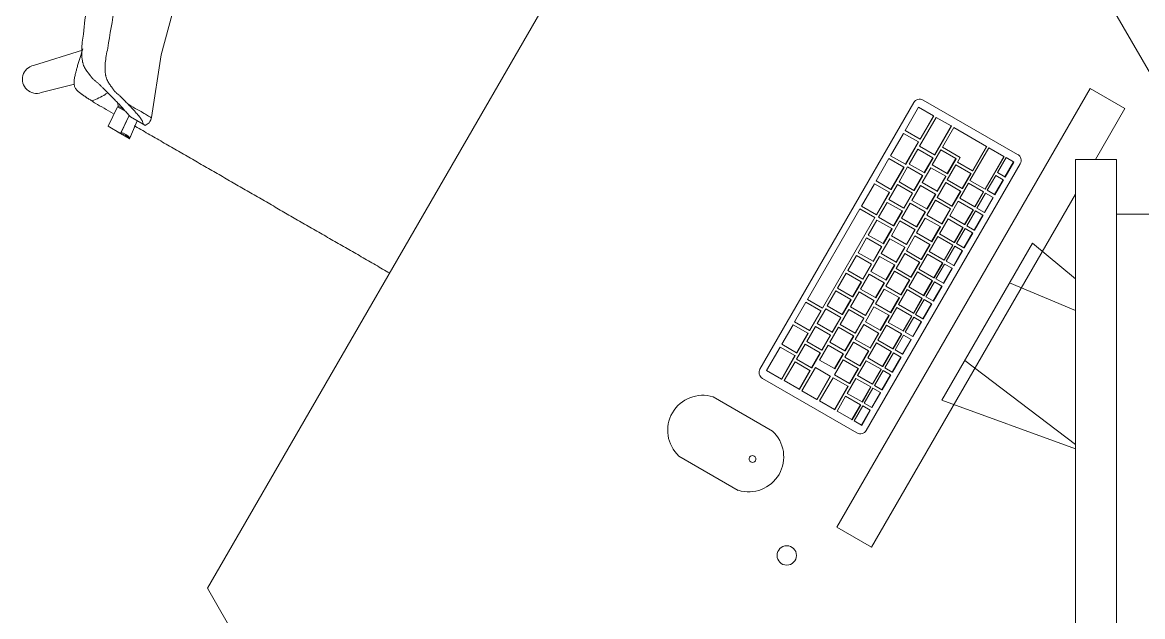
# Model space of a CAD drawing. Header units: millimetres. Extents: x 155920 to 295199, y -4084 to 97293.
# Drawn here: x 177526 to 178565, y 20695 to 21247 of the extents above; entities that cross this region are included whole.
import ezdxf

# ---------------------------------------------------------------- set-up
doc = ezdxf.new("R2010")
doc.units = ezdxf.units.MM
doc.header["$MEASUREMENT"] = 0
for name, color, linetype, lineweight in [('A-GENM', 8, 'CONTINUOUS', 9), ('E-ELEC-EQPM', 8, 'CONTINUOUS', 9), ('I-FURN', 8, 'CONTINUOUS', 9)]:
    doc.layers.add(name, color=color, linetype=linetype, lineweight=lineweight)

msp = doc.modelspace()

# ---------------------------------------------------------------- linework, layer by layer
at = {"layer": 'A-GENM'}
for p, q in [((178210.4, 20924.9), (178353.1, 21172.2)), ((178361.8, 21174.5), (178449.4, 21124)), ((178357.6, 21167.9), (178345.1, 21146.2)), ((178371.4, 21159.9), (178357.6, 21167.9)), ((178373.9, 21158.4), (178358.4, 21131.6)), ((178358.9, 21138.3), (178371.4, 21159.9)), ((178371.6, 21159.8), (178359.1, 21138.1)), ((178371.4, 21159.9), (178371.6, 21159.8)), ((178372.3, 21123.6), (178387.8, 21150.5)), ((178387.8, 21150.5), (178373.9, 21158.4)), ((178387.8, 21150.5), (178388, 21150.3)), ((178343.6, 21143.6), (178331.6, 21122.9)), ((178357.4, 21135.7), (178343.6, 21143.6)), ((178345.1, 21146.2), (178358.9, 21138.3)), ((178388, 21150.3), (178372.5, 21123.5)), ((178390.3, 21149), (178379.8, 21130.8)), ((178420.5, 21131.5), (178390.3, 21149)), ((178345.4, 21114.9), (178357.4, 21135.7)), ((178357.6, 21135.5), (178345.6, 21114.8)), ((178357.4, 21135.7), (178357.6, 21135.5)), ((178358.4, 21131.6), (178372.3, 21123.6)), ((178358.9, 21138.3), (178359.1, 21138.1)), ((178379.8, 21130.8), (178396.2, 21121.3)), ((178422.6, 21130.3), (178405.1, 21100)), ((178407.5, 21109), (178420.5, 21131.5)), ((178420.8, 21131.4), (178407.8, 21108.9)), ((178420.5, 21131.5), (178420.8, 21131.4)), ((178436.7, 21122.2), (178422.6, 21130.3)), ((178330.1, 21120.3), (178318.1, 21099.5)), ((178343.9, 21112.3), (178330.1, 21120.3)), ((178331.6, 21122.9), (178345.4, 21114.9)), ((178356.9, 21129), (178348.9, 21115.1)), ((178370.8, 21121), (178356.9, 21129)), ((178362.8, 21107.2), (178370.8, 21121)), ((178371, 21120.9), (178363, 21107)), ((178378.3, 21128.2), (178370.3, 21114.3)), ((178370.8, 21121), (178371, 21120.9)), ((178372.3, 21123.6), (178372.5, 21123.5)), ((178392.2, 21120.2), (178378.3, 21128.2)), ((178384.2, 21106.4), (178392.2, 21120.2)), ((178392.4, 21120.1), (178384.4, 21106.2)), ((178392.2, 21120.2), (178392.4, 21120.1)), ((178396.2, 21121.3), (178393.7, 21117)), ((178419.2, 21091.9), (178436.7, 21122.2)), ((178436.9, 21122.1), (178419.4, 21091.8)), ((178438.7, 21121.1), (178430.7, 21107.2)), ((178436.7, 21122.2), (178436.9, 21122.1)), ((178445.6, 21117.1), (178438.7, 21121.1)), ((178451.8, 21115.3), (178309, 20868)), ((178331.9, 21091.5), (178343.9, 21112.3)), ((178344.1, 21112.2), (178332.1, 21091.4)), ((178347.4, 21112.5), (178339.4, 21098.7)), ((178343.9, 21112.3), (178344.1, 21112.2)), ((178345.4, 21114.9), (178345.6, 21114.8)), ((178361.3, 21104.6), (178347.4, 21112.5)), ((178348.9, 21115.1), (178362.8, 21107.2)), ((178368.8, 21111.7), (178360.8, 21097.9)), ((178382.7, 21103.8), (178368.8, 21111.7)), ((178370.3, 21114.3), (178384.2, 21106.4)), ((178392.2, 21114.4), (178384.2, 21100.5)), ((178406, 21106.4), (178392.2, 21114.4)), ((178393.7, 21117), (178407.5, 21109)), ((178407.5, 21109), (178407.8, 21108.9)), ((178437.6, 21103.2), (178445.6, 21117.1)), ((178445.8, 21117), (178437.8, 21103.1)), ((178445.6, 21117.1), (178445.8, 21117)), ((178318.1, 21099.5), (178331.9, 21091.5)), ((178339.4, 21098.7), (178353.3, 21090.7)), ((178353.3, 21090.7), (178361.3, 21104.6)), ((178361.5, 21104.4), (178353.5, 21090.6)), ((178361.3, 21104.6), (178361.5, 21104.4)), ((178362.8, 21107.2), (178363, 21107)), ((178374.7, 21089.9), (178382.7, 21103.8)), ((178382.9, 21103.6), (178374.9, 21089.8)), ((178382.7, 21103.8), (178382.9, 21103.6)), ((178384.2, 21106.4), (178384.4, 21106.2)), ((178384.2, 21100.5), (178398, 21092.6)), ((178398, 21092.6), (178406, 21106.4)), ((178406.3, 21106.3), (178398.3, 21092.4)), ((178405.1, 21100), (178419.2, 21091.9)), ((178406, 21106.4), (178406.3, 21106.3)), ((178429.2, 21104.6), (178421.2, 21090.8)), ((178428.1, 21086.8), (178436.1, 21100.6)), ((178436.3, 21100.5), (178428.3, 21086.6)), ((178436.1, 21100.6), (178429.2, 21104.6)), ((178430.7, 21107.2), (178437.6, 21103.2)), ((178436.1, 21100.6), (178436.3, 21100.5)), ((178437.6, 21103.2), (178437.8, 21103.1)), ((178316.6, 21096.9), (178304.6, 21076.1)), ((178330.4, 21088.9), (178316.6, 21096.9)), ((178318.4, 21068.1), (178330.4, 21088.9)), ((178330.6, 21088.8), (178318.6, 21068)), ((178337.9, 21096.1), (178329.9, 21082.2)), ((178330.4, 21088.9), (178330.6, 21088.8)), ((178331.9, 21091.5), (178332.1, 21091.4)), ((178351.8, 21088.1), (178337.9, 21096.1)), ((178343.8, 21074.3), (178351.8, 21088.1)), ((178359.3, 21095.3), (178351.3, 21081.4)), ((178351.8, 21088.1), (178352, 21088)), ((178353.3, 21090.7), (178353.5, 21090.6)), ((178373.2, 21087.3), (178359.3, 21095.3)), ((178360.8, 21097.9), (178374.7, 21089.9)), ((178382.7, 21097.9), (178374.7, 21084.1)), ((178374.7, 21089.9), (178374.9, 21089.8)), ((178396.5, 21090), (178382.7, 21097.9)), ((178388.5, 21076.1), (178396.5, 21090)), ((178396.8, 21089.8), (178388.8, 21076)), ((178403.9, 21097.3), (178395.9, 21083.4)), ((178396.5, 21090), (178396.8, 21089.8)), ((178398, 21092.6), (178398.3, 21092.4)), ((178417.7, 21089.3), (178403.9, 21097.3)), ((178409.7, 21075.4), (178417.7, 21089.3)), ((178417.9, 21089.2), (178409.9, 21075.3)), ((178419.7, 21088.2), (178411.7, 21074.3)), ((178417.7, 21089.3), (178417.9, 21089.2)), ((178419.2, 21091.9), (178419.4, 21091.8)), ((178426.6, 21084.2), (178419.7, 21088.2)), ((178421.2, 21090.8), (178428.1, 21086.8)), ((178328.4, 21079.6), (178320.4, 21065.8)), ((178342.3, 21071.7), (178328.4, 21079.6)), ((178329.9, 21082.2), (178343.8, 21074.3)), ((178349.8, 21078.8), (178341.8, 21065)), ((178352, 21088), (178344, 21074.1)), ((178363.7, 21070.9), (178349.8, 21078.8)), ((178351.3, 21081.4), (178365.2, 21073.5)), ((178365.2, 21073.5), (178373.2, 21087.3)), ((178373.2, 21081.5), (178365.2, 21067.6)), ((178373.4, 21087.2), (178365.4, 21073.3)), ((178373.2, 21087.3), (178373.4, 21087.2)), ((178387, 21073.5), (178373.2, 21081.5)), ((178374.7, 21084.1), (178388.5, 21076.1)), ((178394.4, 21080.8), (178386.4, 21067)), ((178408.2, 21072.8), (178394.4, 21080.8)), ((178395.9, 21083.4), (178409.7, 21075.4)), ((178418.6, 21070.3), (178426.6, 21084.2)), ((178426.8, 21084), (178418.8, 21070.2)), ((178426.6, 21084.2), (178426.8, 21084)), ((178428.1, 21086.8), (178428.3, 21086.6)), ((178303.1, 21073.5), (178254.6, 20989.5)), ((178316.9, 21065.5), (178303.1, 21073.5)), ((178304.6, 21076.1), (178318.4, 21068.1)), ((178318.4, 21068.1), (178318.6, 21068)), ((178334.3, 21057.8), (178342.3, 21071.7)), ((178342.5, 21071.5), (178334.5, 21057.7)), ((178342.3, 21071.7), (178342.5, 21071.5)), ((178343.8, 21074.3), (178344, 21074.1)), ((178355.7, 21057), (178363.7, 21070.9)), ((178363.9, 21070.7), (178355.9, 21056.9)), ((178363.7, 21070.9), (178363.9, 21070.7)), ((178365.2, 21073.5), (178365.4, 21073.3)), ((178365.2, 21067.6), (178379, 21059.7)), ((178379, 21059.7), (178387, 21073.5)), ((178387.3, 21073.4), (178379.3, 21059.5)), ((178387, 21073.5), (178387.3, 21073.4)), ((178388.5, 21076.1), (178388.8, 21076)), ((178400.2, 21059), (178408.2, 21072.8)), ((178408.4, 21072.7), (178400.4, 21058.9)), ((178410.2, 21071.7), (178402.2, 21057.9)), ((178408.2, 21072.8), (178408.4, 21072.7)), ((178409.1, 21053.9), (178417.1, 21067.7)), ((178417.3, 21067.6), (178409.3, 21053.7)), ((178409.7, 21075.4), (178409.9, 21075.3)), ((178417.1, 21067.7), (178410.2, 21071.7)), ((178411.7, 21074.3), (178418.6, 21070.3)), ((178417.1, 21067.7), (178417.3, 21067.6)), ((178418.6, 21070.3), (178418.8, 21070.2)), ((178268.4, 20981.5), (178316.9, 21065.5)), ((178317.1, 21065.4), (178268.6, 20981.4)), ((178318.9, 21063.2), (178310.9, 21049.3)), ((178316.9, 21065.5), (178317.1, 21065.4)), ((178332.8, 21055.2), (178318.9, 21063.2)), ((178320.4, 21065.8), (178334.3, 21057.8)), ((178340.3, 21062.4), (178332.3, 21048.5)), ((178334.3, 21057.8), (178334.5, 21057.7)), ((178354.2, 21054.4), (178340.3, 21062.4)), ((178341.8, 21065), (178355.7, 21057)), ((178363.7, 21065), (178355.7, 21051.2)), ((178355.7, 21057), (178355.9, 21056.9)), ((178377.5, 21057.1), (178363.7, 21065)), ((178369.5, 21043.2), (178377.5, 21057.1)), ((178377.8, 21056.9), (178369.8, 21043.1)), ((178384.9, 21064.4), (178376.9, 21050.5)), ((178377.5, 21057.1), (178377.8, 21056.9)), ((178379, 21059.7), (178379.3, 21059.5)), ((178398.7, 21056.4), (178384.9, 21064.4)), ((178386.4, 21067), (178400.2, 21059)), ((178400.2, 21059), (178400.4, 21058.9)), ((178402.2, 21057.9), (178409.1, 21053.9)), ((178309.4, 21046.7), (178301.4, 21032.9)), ((178323.3, 21038.7), (178309.4, 21046.7)), ((178310.9, 21049.3), (178324.8, 21041.3)), ((178324.8, 21041.3), (178332.8, 21055.2)), ((178333, 21055.1), (178325, 21041.2)), ((178332.3, 21048.5), (178346.2, 21040.5)), ((178332.8, 21055.2), (178333, 21055.1)), ((178346.2, 21040.5), (178354.2, 21054.4)), ((178354.2, 21048.6), (178346.2, 21034.7)), ((178354.4, 21054.3), (178346.4, 21040.4)), ((178354.2, 21054.4), (178354.4, 21054.3)), ((178368, 21040.6), (178354.2, 21048.6)), ((178355.7, 21051.2), (178369.5, 21043.2)), ((178375.4, 21047.9), (178367.4, 21034.1)), ((178389.2, 21039.9), (178375.4, 21047.9)), ((178376.9, 21050.5), (178390.7, 21042.5)), ((178390.7, 21042.5), (178398.7, 21056.4)), ((178398.9, 21056.3), (178390.9, 21042.4)), ((178400.7, 21055.3), (178392.7, 21041.4)), ((178398.7, 21056.4), (178398.9, 21056.3)), ((178399.6, 21037.4), (178407.6, 21051.3)), ((178407.8, 21051.1), (178399.8, 21037.3)), ((178407.6, 21051.3), (178400.7, 21055.3)), ((178407.6, 21051.3), (178407.8, 21051.1)), ((178409.1, 21053.9), (178409.3, 21053.7)), ((178315.3, 21024.9), (178323.3, 21038.7)), ((178323.5, 21038.6), (178315.5, 21024.8)), ((178330.8, 21045.9), (178322.8, 21032.1)), ((178323.3, 21038.7), (178323.5, 21038.6)), ((178324.8, 21041.3), (178325, 21041.2)), ((178344.7, 21037.9), (178330.8, 21045.9)), ((178336.7, 21024.1), (178344.7, 21037.9)), ((178344.9, 21037.8), (178336.9, 21023.9)), ((178344.7, 21037.9), (178344.9, 21037.8)), ((178346.2, 21040.5), (178346.4, 21040.4)), ((178360, 21026.7), (178368, 21040.6)), ((178368.3, 21040.5), (178360.3, 21026.6)), ((178368, 21040.6), (178368.3, 21040.5)), ((178369.5, 21043.2), (178369.8, 21043.1)), ((178381.2, 21026.1), (178389.2, 21039.9)), ((178389.4, 21039.8), (178381.4, 21025.9)), ((178391.2, 21038.8), (178383.2, 21025)), ((178389.2, 21039.9), (178389.4, 21039.8)), ((178390.7, 21042.5), (178390.9, 21042.4)), ((178398.1, 21034.8), (178391.2, 21038.8)), ((178392.7, 21041.4), (178399.6, 21037.4)), ((178399.6, 21037.4), (178399.8, 21037.3)), ((178299.9, 21030.3), (178291.9, 21016.4)), ((178313.8, 21022.3), (178299.9, 21030.3)), ((178301.4, 21032.9), (178315.3, 21024.9)), ((178321.3, 21029.5), (178313.3, 21015.6)), ((178335.2, 21021.5), (178321.3, 21029.5)), ((178322.8, 21032.1), (178336.7, 21024.1)), ((178344.7, 21032.1), (178336.7, 21018.3)), ((178358.5, 21024.1), (178344.7, 21032.1)), ((178346.2, 21034.7), (178360, 21026.7)), ((178365.9, 21031.5), (178357.9, 21017.6)), ((178360, 21026.7), (178360.3, 21026.6)), ((178379.7, 21023.5), (178365.9, 21031.5)), ((178367.4, 21034.1), (178381.2, 21026.1)), ((178381.2, 21026.1), (178381.4, 21025.9)), ((178390.1, 21021), (178398.1, 21034.8)), ((178398.3, 21034.7), (178390.3, 21020.8)), ((178398.1, 21034.8), (178398.3, 21034.7)), ((178291.9, 21016.4), (178305.8, 21008.4)), ((178305.8, 21008.4), (178313.8, 21022.3)), ((178314, 21022.2), (178306, 21008.3)), ((178313.3, 21015.6), (178327.2, 21007.6)), ((178313.8, 21022.3), (178314, 21022.2)), ((178315.3, 21024.9), (178315.5, 21024.8)), ((178327.2, 21007.6), (178335.2, 21021.5)), ((178335.2, 21015.7), (178327.2, 21001.8)), ((178335.4, 21021.4), (178327.4, 21007.5)), ((178335.2, 21021.5), (178335.4, 21021.4)), ((178349, 21007.7), (178335.2, 21015.7)), ((178336.7, 21024.1), (178336.9, 21023.9)), ((178336.7, 21018.3), (178350.5, 21010.3)), ((178350.5, 21010.3), (178358.5, 21024.1)), ((178358.8, 21024), (178350.8, 21010.2)), ((178357.9, 21017.6), (178371.7, 21009.6)), ((178358.5, 21024.1), (178358.8, 21024)), ((178371.7, 21009.6), (178379.7, 21023.5)), ((178379.9, 21023.3), (178371.9, 21009.5)), ((178381.7, 21022.4), (178373.7, 21008.5)), ((178379.7, 21023.5), (178379.9, 21023.3)), ((178380.6, 21004.5), (178388.6, 21018.4)), ((178388.8, 21018.2), (178380.8, 21004.4)), ((178388.6, 21018.4), (178381.7, 21022.4)), ((178383.2, 21025), (178390.1, 21021)), ((178388.6, 21018.4), (178388.8, 21018.2)), ((178390.1, 21021), (178390.3, 21020.8)), ((178290.4, 21013.8), (178282.4, 21000)), ((178304.3, 21005.8), (178290.4, 21013.8)), ((178296.3, 20992), (178304.3, 21005.8)), ((178304.5, 21005.7), (178296.5, 20991.8)), ((178311.8, 21013), (178303.8, 20999.2)), ((178304.3, 21005.8), (178304.5, 21005.7)), ((178305.8, 21008.4), (178306, 21008.3)), ((178325.7, 21005), (178311.8, 21013)), ((178317.7, 20991.2), (178325.7, 21005)), ((178325.7, 21005), (178325.9, 21004.9)), ((178327.2, 21007.6), (178327.4, 21007.5)), ((178341, 20993.8), (178349, 21007.7)), ((178349.3, 21007.6), (178341.3, 20993.7)), ((178356.4, 21015), (178348.4, 21001.2)), ((178349, 21007.7), (178349.3, 21007.6)), ((178350.5, 21010.3), (178350.8, 21010.2)), ((178370.2, 21007), (178356.4, 21015)), ((178362.2, 20993.2), (178370.2, 21007)), ((178370.4, 21006.9), (178362.4, 20993)), ((178372.2, 21005.9), (178364.2, 20992)), ((178370.2, 21007), (178370.4, 21006.9)), ((178371.7, 21009.6), (178371.9, 21009.5)), ((178379.1, 21001.9), (178372.2, 21005.9)), ((178373.7, 21008.5), (178380.6, 21004.5)), ((178280.9, 20997.4), (178272.9, 20983.5)), ((178294.8, 20989.4), (178280.9, 20997.4)), ((178282.4, 21000), (178296.3, 20992)), ((178302.3, 20996.6), (178294.3, 20982.7)), ((178316.2, 20988.6), (178302.3, 20996.6)), ((178303.8, 20999.2), (178317.7, 20991.2)), ((178325.7, 20999.2), (178317.7, 20985.4)), ((178325.9, 21004.9), (178317.9, 20991)), ((178339.5, 20991.2), (178325.7, 20999.2)), ((178327.2, 21001.8), (178341, 20993.8)), ((178346.9, 20998.6), (178338.9, 20984.7)), ((178360.7, 20990.6), (178346.9, 20998.6)), ((178348.4, 21001.2), (178362.2, 20993.2)), ((178371.1, 20988.1), (178379.1, 21001.9)), ((178379.3, 21001.8), (178371.3, 20987.9)), ((178379.1, 21001.9), (178379.3, 21001.8)), ((178380.6, 21004.5), (178380.8, 21004.4)), ((178253.1, 20986.9), (178242.6, 20968.7)), ((178266.9, 20978.9), (178253.1, 20986.9)), ((178254.6, 20989.5), (178268.4, 20981.5)), ((178286.8, 20975.5), (178294.8, 20989.4)), ((178295, 20989.2), (178287, 20975.4)), ((178294.8, 20989.4), (178295, 20989.2)), ((178296.3, 20992), (178296.5, 20991.8)), ((178308.2, 20974.7), (178316.2, 20988.6)), ((178316.4, 20988.4), (178308.4, 20974.6)), ((178316.2, 20988.6), (178316.4, 20988.4)), ((178317.7, 20991.2), (178317.9, 20991)), ((178317.7, 20985.4), (178331.5, 20977.4)), ((178331.5, 20977.4), (178339.5, 20991.2)), ((178339.8, 20991.1), (178331.8, 20977.2)), ((178338.9, 20984.7), (178352.7, 20976.7)), ((178339.5, 20991.2), (178339.8, 20991.1)), ((178341, 20993.8), (178341.3, 20993.7)), ((178352.7, 20976.7), (178360.7, 20990.6)), ((178360.9, 20990.4), (178352.9, 20976.6)), ((178362.7, 20989.4), (178354.7, 20975.6)), ((178360.7, 20990.6), (178360.9, 20990.4)), ((178361.6, 20971.6), (178369.6, 20985.5)), ((178369.8, 20985.3), (178361.8, 20971.5)), ((178362.2, 20993.2), (178362.4, 20993)), ((178369.6, 20985.5), (178362.7, 20989.4)), ((178364.2, 20992), (178371.1, 20988.1)), ((178369.6, 20985.5), (178369.8, 20985.3)), ((178371.1, 20988.1), (178371.3, 20987.9)), ((178256.4, 20960.7), (178266.9, 20978.9)), ((178267.1, 20978.8), (178256.6, 20960.6)), ((178271.4, 20980.9), (178263.4, 20967.1)), ((178266.9, 20978.9), (178267.1, 20978.8)), ((178268.4, 20981.5), (178268.6, 20981.4)), ((178285.3, 20972.9), (178271.4, 20980.9)), ((178272.9, 20983.5), (178286.8, 20975.5)), ((178292.8, 20980.1), (178284.8, 20966.3)), ((178286.8, 20975.5), (178287, 20975.4)), ((178306.7, 20972.1), (178292.8, 20980.1)), ((178294.3, 20982.7), (178308.2, 20974.7)), ((178316.2, 20982.8), (178308.2, 20968.9)), ((178308.2, 20974.7), (178308.4, 20974.6)), ((178330, 20974.8), (178316.2, 20982.8)), ((178322, 20960.9), (178330, 20974.8)), ((178330.3, 20974.6), (178322.3, 20960.8)), ((178337.4, 20982.1), (178329.4, 20968.2)), ((178330, 20974.8), (178330.3, 20974.6)), ((178331.5, 20977.4), (178331.8, 20977.2)), ((178351.2, 20974.1), (178337.4, 20982.1)), ((178343.2, 20960.3), (178351.2, 20974.1)), ((178351.4, 20974), (178343.4, 20960.1)), ((178351.2, 20974.1), (178351.4, 20974)), ((178352.7, 20976.7), (178352.9, 20976.6)), ((178354.7, 20975.6), (178361.6, 20971.6)), ((178241.1, 20966.1), (178230.6, 20947.9)), ((178254.9, 20958.1), (178241.1, 20966.1)), ((178242.6, 20968.7), (178256.4, 20960.7)), ((178261.9, 20964.5), (178253.9, 20950.6)), ((178275.8, 20956.5), (178261.9, 20964.5)), ((178263.4, 20967.1), (178277.3, 20959.1)), ((178283.3, 20963.7), (178275.3, 20949.8)), ((178277.3, 20959.1), (178285.3, 20972.9)), ((178285.5, 20972.8), (178277.5, 20958.9)), ((178297.2, 20955.7), (178283.3, 20963.7)), ((178284.8, 20966.3), (178298.7, 20958.3)), ((178285.3, 20972.9), (178285.5, 20972.8)), ((178298.7, 20958.3), (178306.7, 20972.1)), ((178306.7, 20966.3), (178298.7, 20952.5)), ((178306.9, 20972), (178298.9, 20958.1)), ((178306.7, 20972.1), (178306.9, 20972)), ((178320.5, 20958.3), (178306.7, 20966.3)), ((178308.2, 20968.9), (178322, 20960.9)), ((178327.9, 20965.6), (178319.9, 20951.8)), ((178341.7, 20957.7), (178327.9, 20965.6)), ((178329.4, 20968.2), (178343.2, 20960.3)), ((178353.2, 20973), (178345.2, 20959.1)), ((178352.1, 20955.1), (178360.1, 20969)), ((178360.3, 20968.9), (178352.3, 20955)), ((178360.1, 20969), (178353.2, 20973)), ((178360.1, 20969), (178360.3, 20968.9)), ((178361.6, 20971.6), (178361.8, 20971.5)), ((178244.4, 20940), (178254.9, 20958.1)), ((178255.1, 20958), (178244.6, 20939.8)), ((178254.9, 20958.1), (178255.1, 20958)), ((178256.4, 20960.7), (178256.6, 20960.6)), ((178267.8, 20942.6), (178275.8, 20956.5)), ((178276, 20956.3), (178268, 20942.5)), ((178275.8, 20956.5), (178276, 20956.3)), ((178277.3, 20959.1), (178277.5, 20958.9)), ((178289.2, 20941.8), (178297.2, 20955.7)), ((178297.4, 20955.5), (178289.4, 20941.7)), ((178297.2, 20955.7), (178297.4, 20955.5)), ((178298.7, 20958.3), (178298.9, 20958.1)), ((178312.5, 20944.5), (178320.5, 20958.3)), ((178320.8, 20958.2), (178312.8, 20944.3)), ((178320.5, 20958.3), (178320.8, 20958.2)), ((178322, 20960.9), (178322.3, 20960.8)), ((178333.7, 20943.8), (178341.7, 20957.7)), ((178341.9, 20957.5), (178333.9, 20943.7)), ((178343.7, 20956.5), (178335.7, 20942.7)), ((178341.7, 20957.7), (178341.9, 20957.5)), ((178343.2, 20960.3), (178343.4, 20960.1)), ((178350.6, 20952.5), (178343.7, 20956.5)), ((178345.2, 20959.1), (178352.1, 20955.1)), ((178352.1, 20955.1), (178352.3, 20955)), ((178229.1, 20945.3), (178216.6, 20923.7)), ((178242.9, 20937.4), (178229.1, 20945.3)), ((178230.6, 20947.9), (178244.4, 20940)), ((178252.4, 20948), (178244.4, 20934.1)), ((178266.3, 20940), (178252.4, 20948)), ((178253.9, 20950.6), (178267.8, 20942.6)), ((178273.8, 20947.2), (178265.8, 20933.3)), ((178267.8, 20942.6), (178268, 20942.5)), ((178287.7, 20939.2), (178273.8, 20947.2)), ((178275.3, 20949.8), (178289.2, 20941.8)), ((178297.2, 20949.9), (178289.2, 20936)), ((178311, 20941.9), (178297.2, 20949.9)), ((178298.7, 20952.5), (178312.5, 20944.5)), ((178318.4, 20949.2), (178310.4, 20935.3)), ((178312.5, 20944.5), (178312.8, 20944.3)), ((178332.2, 20941.2), (178318.4, 20949.2)), ((178319.9, 20951.8), (178333.7, 20943.8)), ((178333.7, 20943.8), (178333.9, 20943.7)), ((178335.7, 20942.7), (178342.6, 20938.7)), ((178342.6, 20938.7), (178350.6, 20952.5)), ((178350.8, 20952.4), (178342.8, 20938.6)), ((178350.6, 20952.5), (178350.8, 20952.4)), ((178230.4, 20915.7), (178242.9, 20937.4)), ((178243.1, 20937.2), (178230.6, 20915.6)), ((178242.9, 20937.4), (178243.1, 20937.2)), ((178244.4, 20940), (178244.6, 20939.8)), ((178244.4, 20934.1), (178258.3, 20926.2)), ((178258.3, 20926.2), (178266.3, 20940)), ((178266.5, 20939.9), (178258.5, 20926)), ((178265.8, 20933.3), (178279.7, 20925.4)), ((178266.3, 20940), (178266.5, 20939.9)), ((178279.7, 20925.4), (178287.7, 20939.2)), ((178287.7, 20933.4), (178279.7, 20919.5)), ((178287.9, 20939.1), (178279.9, 20925.2)), ((178287.7, 20939.2), (178287.9, 20939.1)), ((178301.5, 20925.4), (178287.7, 20933.4)), ((178289.2, 20941.8), (178289.4, 20941.7)), ((178289.2, 20936), (178303, 20928)), ((178308.9, 20932.7), (178300.9, 20918.9)), ((178303, 20928), (178311, 20941.9)), ((178311.3, 20941.7), (178303.3, 20927.9)), ((178322.7, 20924.8), (178308.9, 20932.7)), ((178310.4, 20935.3), (178324.2, 20927.4)), ((178311, 20941.9), (178311.3, 20941.7)), ((178324.2, 20927.4), (178332.2, 20941.2)), ((178332.4, 20941.1), (178324.4, 20927.2)), ((178334.2, 20940.1), (178326.2, 20926.2)), ((178332.2, 20941.2), (178332.4, 20941.1)), ((178333.1, 20922.2), (178341.1, 20936.1)), ((178341.3, 20936), (178333.3, 20922.1)), ((178341.1, 20936.1), (178334.2, 20940.1)), ((178341.1, 20936.1), (178341.3, 20936)), ((178342.6, 20938.7), (178342.8, 20938.6)), ((178216.6, 20923.7), (178230.4, 20915.7)), ((178243, 20931.5), (178233, 20914.2)), ((178256.8, 20923.6), (178243, 20931.5)), ((178246.8, 20906.2), (178256.8, 20923.6)), ((178257, 20923.4), (178247, 20906.1)), ((178261.9, 20926.4), (178249.4, 20904.8)), ((178256.8, 20923.6), (178257, 20923.4)), ((178258.3, 20926.2), (178258.5, 20926)), ((178275.7, 20918.4), (178261.9, 20926.4)), ((178279.7, 20925.4), (178279.9, 20925.2)), ((178293.5, 20911.6), (178301.5, 20925.4)), ((178301.8, 20925.3), (178293.8, 20911.4)), ((178301.5, 20925.4), (178301.8, 20925.3)), ((178303, 20928), (178303.3, 20927.9)), ((178314.7, 20910.9), (178322.7, 20924.8)), ((178322.9, 20924.6), (178314.9, 20910.8)), ((178324.7, 20923.6), (178316.7, 20909.8)), ((178322.7, 20924.8), (178322.9, 20924.6)), ((178324.2, 20927.4), (178324.4, 20927.2)), ((178331.6, 20919.6), (178324.7, 20923.6)), ((178326.2, 20926.2), (178333.1, 20922.2)), ((178333.1, 20922.2), (178333.3, 20922.1)), ((178300.3, 20865.7), (178212.7, 20916.3)), ((178230.4, 20915.7), (178230.6, 20915.6)), ((178233, 20914.2), (178246.8, 20906.2)), ((178263.2, 20896.8), (178275.7, 20918.4)), ((178275.9, 20918.3), (178263.4, 20896.6)), ((178278.2, 20916.9), (178265.7, 20895.3)), ((178275.7, 20918.4), (178275.9, 20918.3)), ((178292, 20909), (178278.2, 20916.9)), ((178279.7, 20919.5), (178293.5, 20911.6)), ((178299.4, 20916.3), (178291.4, 20902.4)), ((178293.5, 20911.6), (178293.8, 20911.4)), ((178313.2, 20908.3), (178299.4, 20916.3)), ((178300.9, 20918.9), (178314.7, 20910.9)), ((178323.6, 20905.8), (178331.6, 20919.6)), ((178331.8, 20919.5), (178323.8, 20905.6)), ((178331.6, 20919.6), (178331.8, 20919.5)), ((178246.8, 20906.2), (178247, 20906.1)), ((178249.4, 20904.8), (178263.2, 20896.8)), ((178279.5, 20887.3), (178292, 20909)), ((178292.3, 20908.8), (178279.8, 20887.2)), ((178291.4, 20902.4), (178305.2, 20894.4)), ((178292, 20909), (178292.3, 20908.8)), ((178305.2, 20894.4), (178313.2, 20908.3)), ((178313.4, 20908.2), (178305.4, 20894.3)), ((178315.2, 20907.2), (178307.2, 20893.3)), ((178313.2, 20908.3), (178313.4, 20908.2)), ((178314.1, 20889.3), (178322.1, 20903.2)), ((178322.3, 20903), (178314.3, 20889.2)), ((178314.7, 20910.9), (178314.9, 20910.8)), ((178322.1, 20903.2), (178315.2, 20907.2)), ((178316.7, 20909.8), (178323.6, 20905.8)), ((178322.1, 20903.2), (178322.3, 20903)), ((178323.6, 20905.8), (178323.8, 20905.6)), ((178222.1, 20867.4), (178167.1, 20899.1)), ((178263.2, 20896.8), (178263.4, 20896.6)), ((178265.7, 20895.3), (178279.5, 20887.3)), ((178289.9, 20899.8), (178281.9, 20886)), ((178303.7, 20891.8), (178289.9, 20899.8)), ((178295.7, 20878), (178303.7, 20891.8)), ((178303.9, 20891.7), (178295.9, 20877.9)), ((178305.7, 20890.7), (178297.7, 20876.9)), ((178303.7, 20891.8), (178303.9, 20891.7)), ((178305.2, 20894.4), (178305.4, 20894.3)), ((178312.6, 20886.7), (178305.7, 20890.7)), ((178307.2, 20893.3), (178314.1, 20889.3)), ((178279.5, 20887.3), (178279.8, 20887.2)), ((178281.9, 20886), (178295.7, 20878)), ((178304.6, 20872.9), (178312.6, 20886.7)), ((178312.8, 20886.6), (178304.8, 20872.7)), ((178312.6, 20886.7), (178312.8, 20886.6)), ((178314.1, 20889.3), (178314.3, 20889.2)), ((178295.7, 20878), (178295.9, 20877.9)), ((178297.7, 20876.9), (178304.6, 20872.9)), ((178304.6, 20872.9), (178304.8, 20872.7)), ((178135.3, 20844.1), (178190.3, 20812.4))]:
    msp.add_line(p, q, dxfattribs=at)
for centre, radius, start, end in [((178358.6, 21169), 6.35, 60, 150), ((178446.3, 21118.5), 6.35, 330, 60), ((178215.9, 20921.8), 6.35, 150, 240), ((178157.4, 20868.1), 32.5, 72.6804, 227.3196), ((178200, 20843.5), 32.5, 252.6804, 47.3196), ((178303.5, 20871.2), 6.35, 240, 330), ((178203.5, 20841.5), 3.16, 60, 240), ((178203.5, 20841.5), 3.16, 240, 60)]:
    msp.add_arc(centre, radius, start, end, dxfattribs=at)
at = {"layer": 'E-ELEC-EQPM'}
for p, q in [((178503, 21119.3), (178541.1, 21119.3)), ((178503, 20319.3), (178503, 21119.3)), ((178503, 20319.3), (178503, 21119.3)), ((178503, 21119.3), (178541.1, 21119.3)), ((178541.1, 21119.3), (178541.1, 21068.5)), ((178541.1, 21119.3), (178541.1, 20319.3)), ((178541.1, 21068.5), (178633, 21068.5)), ((178541.1, 21068.5), (178633, 21068.5))]:
    msp.add_line(p, q, dxfattribs=at)
at = {"layer": 'I-FURN'}
for p, q in [((178273, 21717.5), (177698.1, 20721.5)), ((178828.1, 20756.2), (178273, 21717.5)), ((178273, 21717.5), (178828.1, 20756.2)), ((177655.3, 21216.5), (177670.7, 21273.6)), ((177582.3, 21220.9), (177536.8, 21206.6)), ((177646.1, 21158.2), (177655.3, 21216.5)), ((177544, 21181.5), (177574.7, 21189.3)), ((178516.7, 21185.1), (178281.7, 20778.2)), ((178548.8, 21166.6), (178516.7, 21185.1)), ((177605.9, 21150.3), (177614.7, 21168.2)), ((177614.7, 21168.2), (177622.3, 21163.8)), ((177615.2, 21169), (177620.3, 21166.1)), ((178521.5, 21119.3), (178548.8, 21166.6)), ((177625.5, 21160.1), (177617.5, 21143.6)), ((177625.6, 21160.1), (177618, 21144.4)), ((177625.7, 21138.5), (177632.9, 21155.3)), ((177626.2, 21139.3), (177633, 21155.2)), ((177626.6, 21158.9), (177638.4, 21152.1)), ((177642.1, 21152), (177640.2, 21151)), ((177643.9, 21153.4), (177642.1, 21152)), ((177644.8, 21154.6), (177643.9, 21153.4)), ((177645.7, 21156.3), (177644.8, 21154.6)), ((177646.1, 21158.2), (177645.7, 21156.3)), ((177617.5, 21143.6), (177605.9, 21150.3)), ((177614.2, 21145.1), (177625.7, 21138.5)), ((178313.8, 20759.6), (178503, 21087.3)), ((178379.1, 20896.1), (178463.3, 21041.8)), ((178463.3, 21041.8), (178503, 21008.5)), ((178442, 21004.9), (178503, 20979.4)), ((178400.4, 20933), (178503, 20854.8)), ((178503, 20851), (178379.1, 20896.1)), ((178313.8, 20759.6), (178281.7, 20778.2)), ((177698.1, 20721.5), (178273.1, 19725.6))]:
    msp.add_line(p, q, dxfattribs=at)
for centre, radius, start, end in [((177539.6, 21193.8), 13.1, 101.9896, 289.6059), ((178235.3, 20752), 9, 0, 180), ((178235.3, 20752), 9, 180, 0)]:
    msp.add_arc(centre, radius, start, end, dxfattribs=at)
for centre in [(177612.8, 21126.9), (177613.3, 21127.7)]:
    msp.add_ellipse(centre, major_axis=(-8.7, -15.1), ratio=0.978487, start_param=2.819103, end_param=3.398599, dxfattribs=at)
for points, knots in [([(177583.1, 21235.8), (177584.7, 21253.4), (177589.7, 21288.5), (177604.5, 21345.7), (177629.4, 21405.8), (177667.6, 21465.7), (177707.3, 21509.5), (177742.8, 21540.6), (177761.6, 21554.9), (177771.3, 21561.7)], [-1, -1, -1, -1, -0.863636, -0.727273, -0.545455, -0.363636, -0.181818, -0.090909, 0, 0, 0, 0]), ([(177793.8, 21548.6), (177783.7, 21540.7), (177763.9, 21524.2), (177727, 21488.3), (177686.2, 21438.3), (177647.4, 21371.2), (177624.5, 21310.8), (177611.9, 21260.9), (177607.5, 21235.5), (177605.7, 21222.8)], [-1, -1, -1, -1, -0.9, -0.8, -0.6, -0.4, -0.2, -0.1, 0, 0, 0, 0]), ([(177597.8, 21189), (177597.4, 21189.4), (177596.8, 21190), (177595.5, 21191.1), (177594.2, 21192.1), (177592.8, 21193.3), (177591.8, 21194.3), (177591, 21195.2), (177590.4, 21195.9), (177590.1, 21196.3), (177589.8, 21196.6), (177589.6, 21197), (177589.3, 21197.4), (177588.7, 21198.2), (177587.8, 21199.3), (177586.7, 21200.7), (177585.6, 21202.2), (177584.6, 21203.9), (177583.6, 21205.7), (177583, 21207.4), (177582.6, 21208.7), (177582.4, 21209.5), (177582.3, 21210.1), (177582.2, 21210.7), (177582, 21211.6), (177581.8, 21213.1), (177581.6, 21215.4), (177581.4, 21218.3), (177581.5, 21222.5), (177581.9, 21228.1), (177582.6, 21233.2), (177583.1, 21235.8)], [0.5714286, 0.5714286, 0.5714286, 0.5714286, 0.5892857, 0.6071429, 0.6428571, 0.6607143, 0.6785714, 0.6964286, 0.7053571, 0.7098214, 0.7142857, 0.71875, 0.7232143, 0.7321429, 0.75, 0.7678571, 0.7857143, 0.8035714, 0.8214286, 0.8392857, 0.8482143, 0.8526786, 0.8571429, 0.8616071, 0.8660714, 0.875, 0.8928571, 0.9107143, 0.9285714, 0.9642857, 1, 1, 1, 1]), ([(177590.9, 21173.7), (177590, 21174.3), (177588.6, 21175.2), (177586.9, 21176.2), (177586, 21176.8), (177585.3, 21177.3), (177584.7, 21177.8), (177583.8, 21178.3), (177582.8, 21179), (177581.8, 21179.7), (177581.1, 21180.3), (177580.7, 21180.6), (177580.4, 21180.8), (177580.1, 21181), (177579.6, 21181.4), (177578.9, 21181.9), (177578, 21182.7), (177577, 21183.7), (177576.2, 21184.6), (177575.4, 21185.8), (177574.9, 21187.2), (177574.5, 21188.5), (177574.4, 21189.5), (177574.4, 21190.3), (177574.4, 21191.1), (177574.4, 21192.2), (177574.6, 21193.7), (177574.9, 21195.5), (177575.3, 21197.3), (177575.7, 21199.1), (177576.1, 21200.7), (177576.5, 21202.2), (177576.9, 21203.9), (177577.4, 21205.7), (177578.2, 21208.2), (177579.5, 21212.5), (177580.7, 21216.2), (177581.4, 21218.4)], [0, 0, 0, 0, 0.0625, 0.09375, 0.109375, 0.125, 0.140625, 0.15625, 0.1875, 0.21875, 0.234375, 0.242188, 0.25, 0.257812, 0.265625, 0.28125, 0.3125, 0.34375, 0.375, 0.40625, 0.4375, 0.46875, 0.484375, 0.5, 0.515625, 0.53125, 0.5625, 0.59375, 0.625, 0.65625, 0.6875, 0.71875, 0.75, 0.78125, 0.8125, 0.875, 1, 1, 1, 1]), ([(177605.7, 21222.8), (177605.1, 21220.3), (177604.1, 21215.5), (177603.4, 21210), (177603.1, 21206), (177603.1, 21203.2), (177603.2, 21201), (177603.4, 21199.5), (177603.5, 21198.6), (177603.6, 21198), (177603.7, 21197.4), (177603.8, 21196.7), (177604.2, 21195.4), (177604.8, 21193.6), (177605.7, 21191.8), (177606.7, 21190), (177607.7, 21188.5), (177608.8, 21187.1), (177609.6, 21185.9), (177610.2, 21185.2), (177610.5, 21184.7), (177610.7, 21184.4), (177610.9, 21184.1), (177611.2, 21183.7), (177611.7, 21183.1), (177612.4, 21182.2), (177613.3, 21181.4), (177614.4, 21180.4), (177615.6, 21179.5), (177616.7, 21178.5), (177617.6, 21177.6), (177618.5, 21176.8), (177619.6, 21175.6), (177621.7, 21173.6), (177623.4, 21171.8), (177624.5, 21170.6)], [0, 0, 0, 0, 0.0625, 0.125, 0.15625, 0.1875, 0.21875, 0.234375, 0.242188, 0.25, 0.257812, 0.265625, 0.28125, 0.3125, 0.34375, 0.375, 0.40625, 0.4375, 0.46875, 0.484375, 0.492188, 0.5, 0.507812, 0.515625, 0.53125, 0.5625, 0.59375, 0.625, 0.6875, 0.71875, 0.75, 0.78125, 0.8125, 0.875, 1, 1, 1, 1]), ([(177621.6, 21164.6), (177620.3, 21166.1), (177618.1, 21168.6), (177614.4, 21172.4), (177611.5, 21175.4), (177608.4, 21178.5), (177605.1, 21181.8), (177602.1, 21184.8), (177599.7, 21187.2), (177598.5, 21188.4), (177597.9, 21189)], [0, 0, 0, 0, 0.1428571, 0.2142857, 0.2857143, 0.3571429, 0.4285714, 0.5, 0.5357143, 0.5695837, 0.5695837, 0.5695837, 0.5695837]), ([(177590.9, 21173.7), (177593.2, 21174.5), (177597.6, 21176.4), (177602.3, 21179), (177604.9, 21180.8), (177605.7, 21181.3)], [0, 0, 0, 0, 0.02777778, 0.05555556, 0.06696683, 0.06696683, 0.06696683, 0.06696683]), ([(177614.9, 21171.8), (177615, 21171.3), (177615.1, 21170.3), (177615.2, 21169.4), (177615.2, 21169)], [-0.5281276, -0.5281276, -0.5281276, -0.5281276, -0.3333333, -0.1189454, -0.1189454, -0.1189454, -0.1189454]), ([(177646.1, 21158.2), (177646.1, 21158.2), (177646, 21158.2), (177645.6, 21158.5), (177644.8, 21158.9), (177643, 21159.9), (177639.7, 21161.9), (177633.4, 21165.5), (177627.8, 21168.7), (177624.5, 21170.6)], [0.3374293, 0.3374293, 0.3374293, 0.3374293, 0.3888889, 0.4444444, 0.5138889, 0.5833333, 0.7222222, 0.8611111, 1, 1, 1, 1]), ([(177867.2, 21013.9), (177867.2, 21013.9), (177862.8, 21016.4), (177854, 21021.5), (177840.7, 21029.2), (177827.6, 21036.8), (177816.7, 21043), (177807.9, 21048.1), (177801.3, 21051.9), (177794.7, 21055.7), (177786, 21060.7), (177775.3, 21066.9), (177764.6, 21073.1), (177756, 21078.1), (177749.5, 21081.9), (177742.9, 21085.7), (177734.2, 21090.7), (177723.5, 21096.9), (177712.7, 21103.1), (177703.9, 21108.2), (177697.3, 21112), (177690.6, 21115.8), (177681.9, 21120.9), (177671.1, 21127.1), (177658.1, 21134.6), (177644.7, 21142.3), (177635.4, 21147.7), (177630.6, 21150.5), (177630.2, 21150.7)], [-0.7503695, -0.7503695, -0.7503695, -0.7503695, -0.75, -0.7142857, -0.6785714, -0.6428571, -0.6071429, -0.5892857, -0.5714286, -0.5535714, -0.5357143, -0.5, -0.4642857, -0.4464286, -0.4285714, -0.4107143, -0.3928571, -0.3571429, -0.3214286, -0.3035714, -0.2857143, -0.2678571, -0.25, -0.2142857, -0.1785714, -0.1428571, -0.1071429, -0.103964, -0.103964, -0.103964, -0.103964])]:
    msp.add_open_spline(points, degree=3, knots=knots, dxfattribs=at)
for points in [[(177582.6, 21221.9), (177582.2, 21220.8), (177581.8, 21219.6), (177581.4, 21218.4)], [(177581.4, 21218.4), (177581.8, 21219.6), (177582.2, 21220.7), (177582.6, 21221.9)], [(177594.1, 21171.6), (177593.6, 21171.9), (177592.5, 21172.6), (177591.4, 21173.3), (177590.9, 21173.7)], [(177610.5, 21162.1), (177604.8, 21165.4), (177599.4, 21168.5), (177594.1, 21171.6)], [(177626.6, 21158.9), (177625.9, 21159.8), (177624.3, 21161.6), (177622.6, 21163.6), (177621.6, 21164.6)], [(177624.5, 21170.6), (177626, 21169.1), (177628.8, 21166.3), (177632.2, 21162.4), (177635.1, 21159), (177637.2, 21156.1), (177638.3, 21153.7), (177638.5, 21152.5), (177638.4, 21152.1)], [(177638.4, 21152.1), (177638.9, 21151.8), (177639.6, 21151.4), (177640.2, 21151.1), (177640.3, 21151), (177639.9, 21151.2), (177639.5, 21151.4)]]:
    msp.add_open_spline(points, degree=3, dxfattribs=at)

doc.saveas('drawing.dxf')
